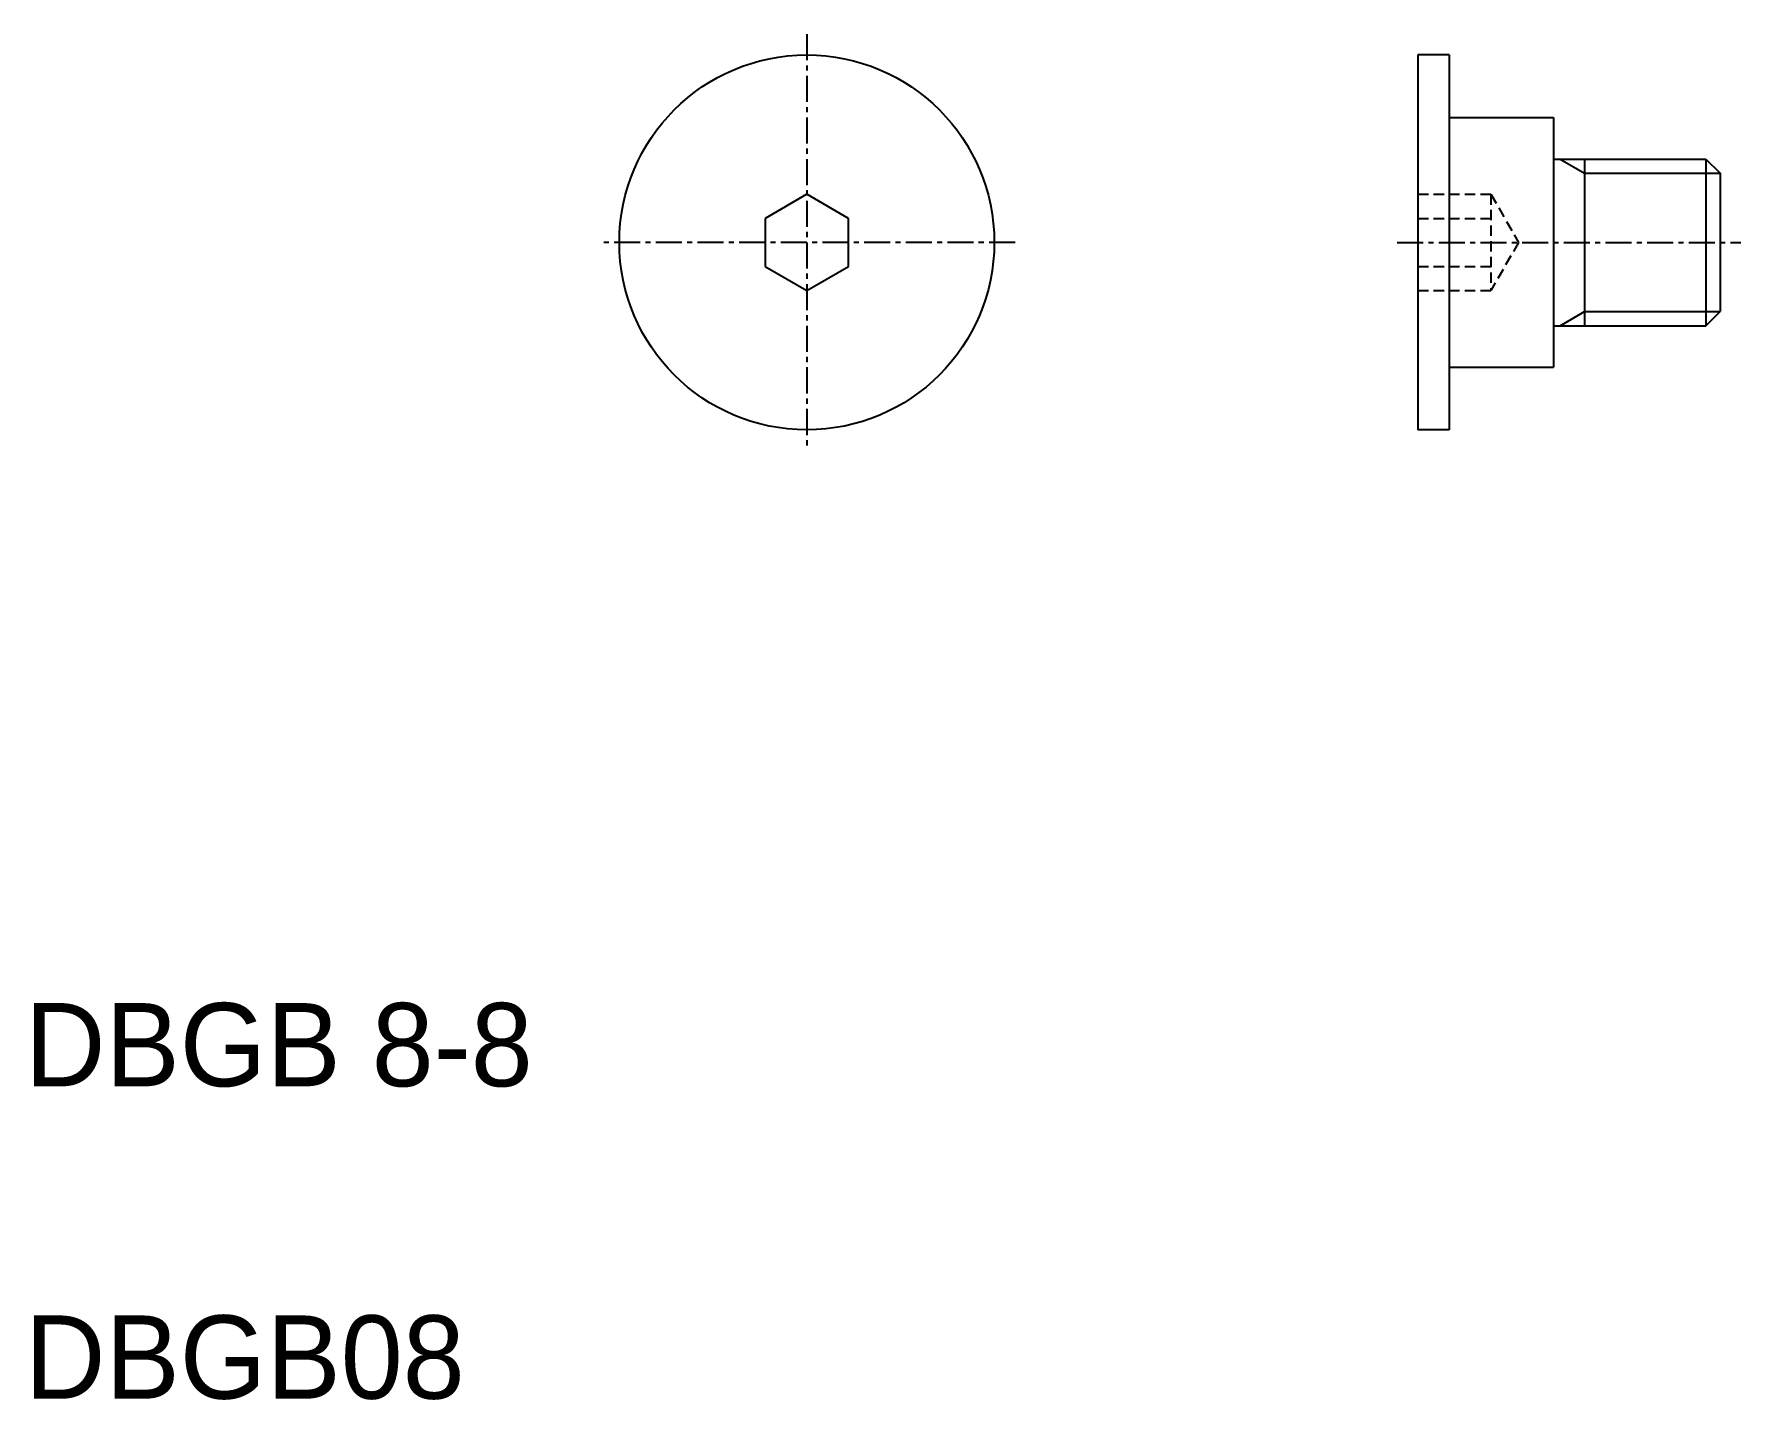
# Model space of a CAD drawing. Extents: x 10.4 to 92.4, y 9.9 to 75.5.
import ezdxf

# ---------------------------------------------------------------- set-up
doc = ezdxf.new("R2010")
doc.units = 0
doc.linetypes.add('CENTER', pattern=[2, 1.25, -0.25, 0.25, -0.25])
doc.linetypes.add('DASHED', pattern=[0.75, 0.5, -0.25])
doc.layers.get('0').update_dxf_attribs({"linetype": 'CONTINUOUS'})
doc.layers.add('CENTER', color=1, linetype='CENTER')

msp = doc.modelspace()

# ---------------------------------------------------------------- linework, layer by layer
at = {"color": 7, "linetype": 'CONTINUOUS'}
for p, q in [((78.372, 74.523), (76.872, 74.523)), ((76.872, 74.523), (76.872, 56.523)), ((78.372, 74.523), (78.372, 56.523)), ((78.372, 71.523), (83.372, 71.523)), ((83.372, 71.523), (83.372, 59.523)), ((83.372, 69.523), (90.696, 69.523)), ((84.872, 69.523), (84.872, 61.523)), ((90.696, 69.523), (90.696, 61.523)), ((90.696, 69.523), (91.372, 68.846)), ((91.372, 68.846), (91.372, 62.199)), ((47.532, 67.832), (45.532, 66.677)), ((49.532, 66.677), (47.532, 67.832)), ((45.532, 66.677), (45.532, 64.368)), ((49.532, 64.368), (49.532, 66.677)), ((45.532, 64.368), (47.532, 63.213)), ((47.532, 63.213), (49.532, 64.368)), ((83.372, 61.523), (90.696, 61.523)), ((90.696, 61.523), (91.372, 62.199)), ((78.372, 59.523), (83.372, 59.523)), ((78.372, 56.523), (76.872, 56.523))]:
    msp.add_line(p, q, dxfattribs=at)
at = {"color": 3, "linetype": 'CONTINUOUS'}
for p, q in [((83.7, 69.523), (84.872, 68.846)), ((84.872, 68.846), (91.372, 68.846)), ((83.7, 61.523), (84.872, 62.199)), ((84.872, 62.199), (91.372, 62.199))]:
    msp.add_line(p, q, dxfattribs=at)
at = {"color": 3, "linetype": 'DASHED'}
for p, q in [((76.872, 67.832), (80.372, 67.832)), ((80.372, 67.832), (80.372, 63.213)), ((80.372, 67.832), (81.705, 65.523)), ((76.872, 66.677), (80.372, 66.677)), ((81.705, 65.523), (80.372, 63.213)), ((81.372, 64.945), (81.372, 64.945)), ((76.872, 64.368), (80.372, 64.368)), ((81.039, 64.368), (81.039, 64.368)), ((76.872, 63.213), (80.372, 63.213))]:
    msp.add_line(p, q, dxfattribs=at)
at = {"color": 7, "linetype": 'CONTINUOUS'}
msp.add_circle((47.532, 65.523), 9, dxfattribs=at)
at = {"layer": 'CENTER', "color": 1, "linetype": 'CENTER'}
for p, q in [((47.532, 75.523), (47.532, 55.523)), ((57.532, 65.523), (37.532, 65.523)), ((75.872, 65.523), (92.372, 65.523))]:
    msp.add_line(p, q, dxfattribs=at)

# ---------------------------------------------------------------- texts
at = {"color": 7, "linetype": 'CONTINUOUS'}
for s, p in [('DBGB 8-8', (10, 25)), ('DBGB08', (10, 10))]:
    msp.add_text(s, height=4, dxfattribs=at).set_placement(p)

doc.saveas('drawing.dxf')
